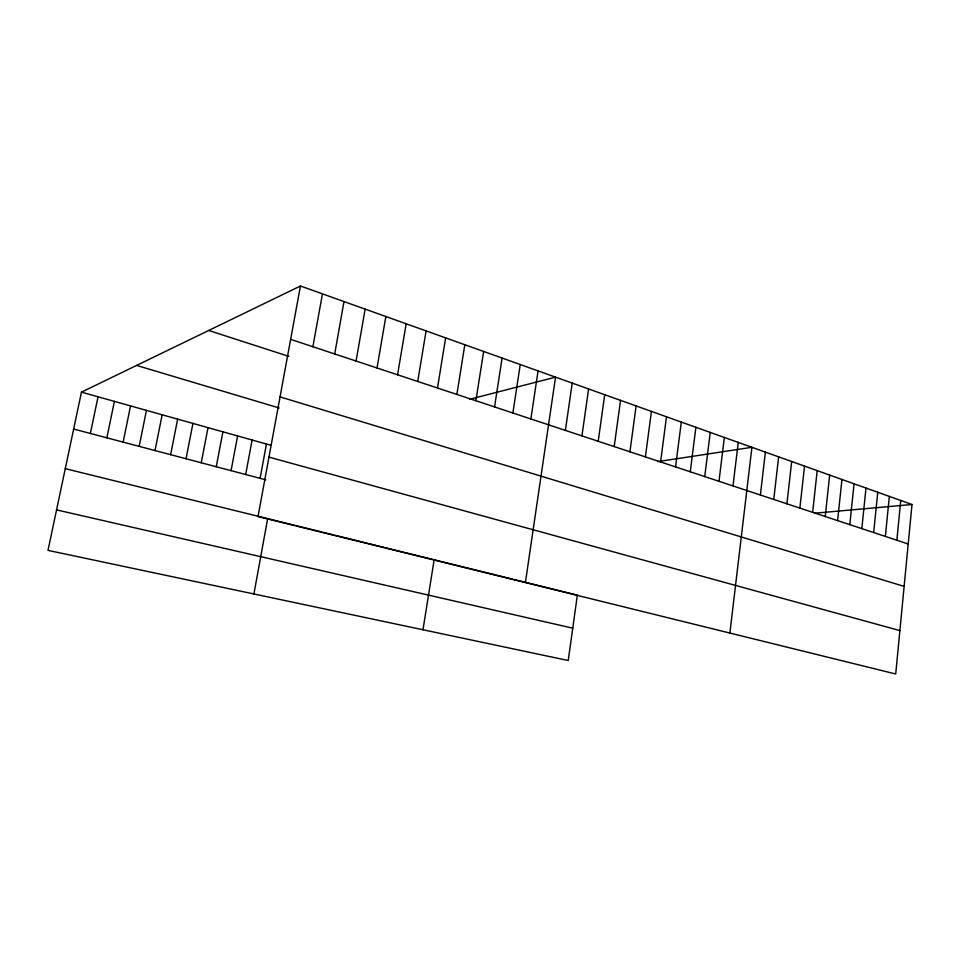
<?xml version="1.0" encoding="UTF-8"?>
<svg xmlns="http://www.w3.org/2000/svg" width="960" height="960" viewBox="0 0 960 960"><rect width="100%" height="100%" fill="white"/><g stroke="black" fill="none" stroke-linecap="round" stroke-linejoin="round"><path stroke-width="1.44" d="M912 504.504L895.716 673.992L258.024 516.564L300.456 286.008L912 504.504L814.644 513.204M896.868 540.24L900.744 500.472M885.36 536.424L889.332 496.392M873.684 532.548L877.74 492.264M861.828 528.624L865.992 488.064M849.804 524.64L854.064 483.804M837.6 520.596L841.956 479.472M825.216 516.492L829.668 475.08M812.64 512.328L817.2 470.628M799.872 508.092L804.54 466.104M786.912 503.796L791.688 461.508M773.748 499.44L778.644 456.852M760.38 495.012L765.384 452.112M729.888 633.06L751.92 447.3L658.056 461.58M732.996 485.94L738.252 442.416M718.98 481.296L724.356 437.46M704.736 476.568L710.244 432.408M690.264 471.78L695.892 427.284M675.552 466.896L681.312 422.076M660.588 461.94L666.504 416.784M645.384 456.912L651.432 411.408M629.928 451.788L636.12 405.936M614.196 446.568L620.544 400.368M598.212 441.276L604.704 394.704M581.94 435.888L588.6 388.956M565.38 430.392L572.208 383.1M525.396 582.576L555.54 377.136L469.788 399.24M530.88 418.968L538.056 370.896M512.88 413.004L520.248 364.536M494.556 406.932L502.104 358.056M475.896 400.74L483.636 351.456M422.988 629.772L434.148 559.764M456.864 394.44L464.82 344.724M437.484 388.02L445.632 337.872M417.72 381.468L426.096 330.888M397.572 374.796L406.164 323.772M377.028 367.98L385.848 316.512M356.076 361.044L365.136 309.108M334.704 353.964L344.004 301.56M312.888 346.728L322.452 293.868M253.908 593.964L267.672 518.64L65.28 468.648M260.1 478.332L266.436 444.036M245.676 474.516L252.12 440.016M231.06 470.652L237.612 435.948M216.252 466.74L222.912 431.832M201.24 462.768L208.02 427.656M186.036 458.748L192.936 423.42M170.628 454.68L177.648 419.124M155.004 450.552L162.156 414.78M139.176 446.364L146.448 410.376M123.132 442.128L130.536 405.912M106.872 437.82L114.396 401.388M90.372 433.464L98.04 396.792M300.456 286.008L81.456 392.148L48 550.38L568.236 660.516L577.356 595.14L568.344 592.908M56.556 509.892L572.748 628.176M269.04 518.976L295.02 525.396M296.364 525.732L321.708 531.984M323.16 532.344L333.348 534.864M334.8 535.224L384.264 547.44M385.644 547.788L512.448 579.108M513.828 579.444L555.324 589.692M556.644 590.028L567.06 592.596M73.644 429.048L265.8 479.832M268.956 457.128L899.88 630.6M81.456 392.148L270.684 445.224M136.596 365.424L279.204 407.988M280.044 396.888L904.128 586.392M208.716 330.468L288.936 356.412M290.64 339.36L908.208 543.996"/></g></svg>
